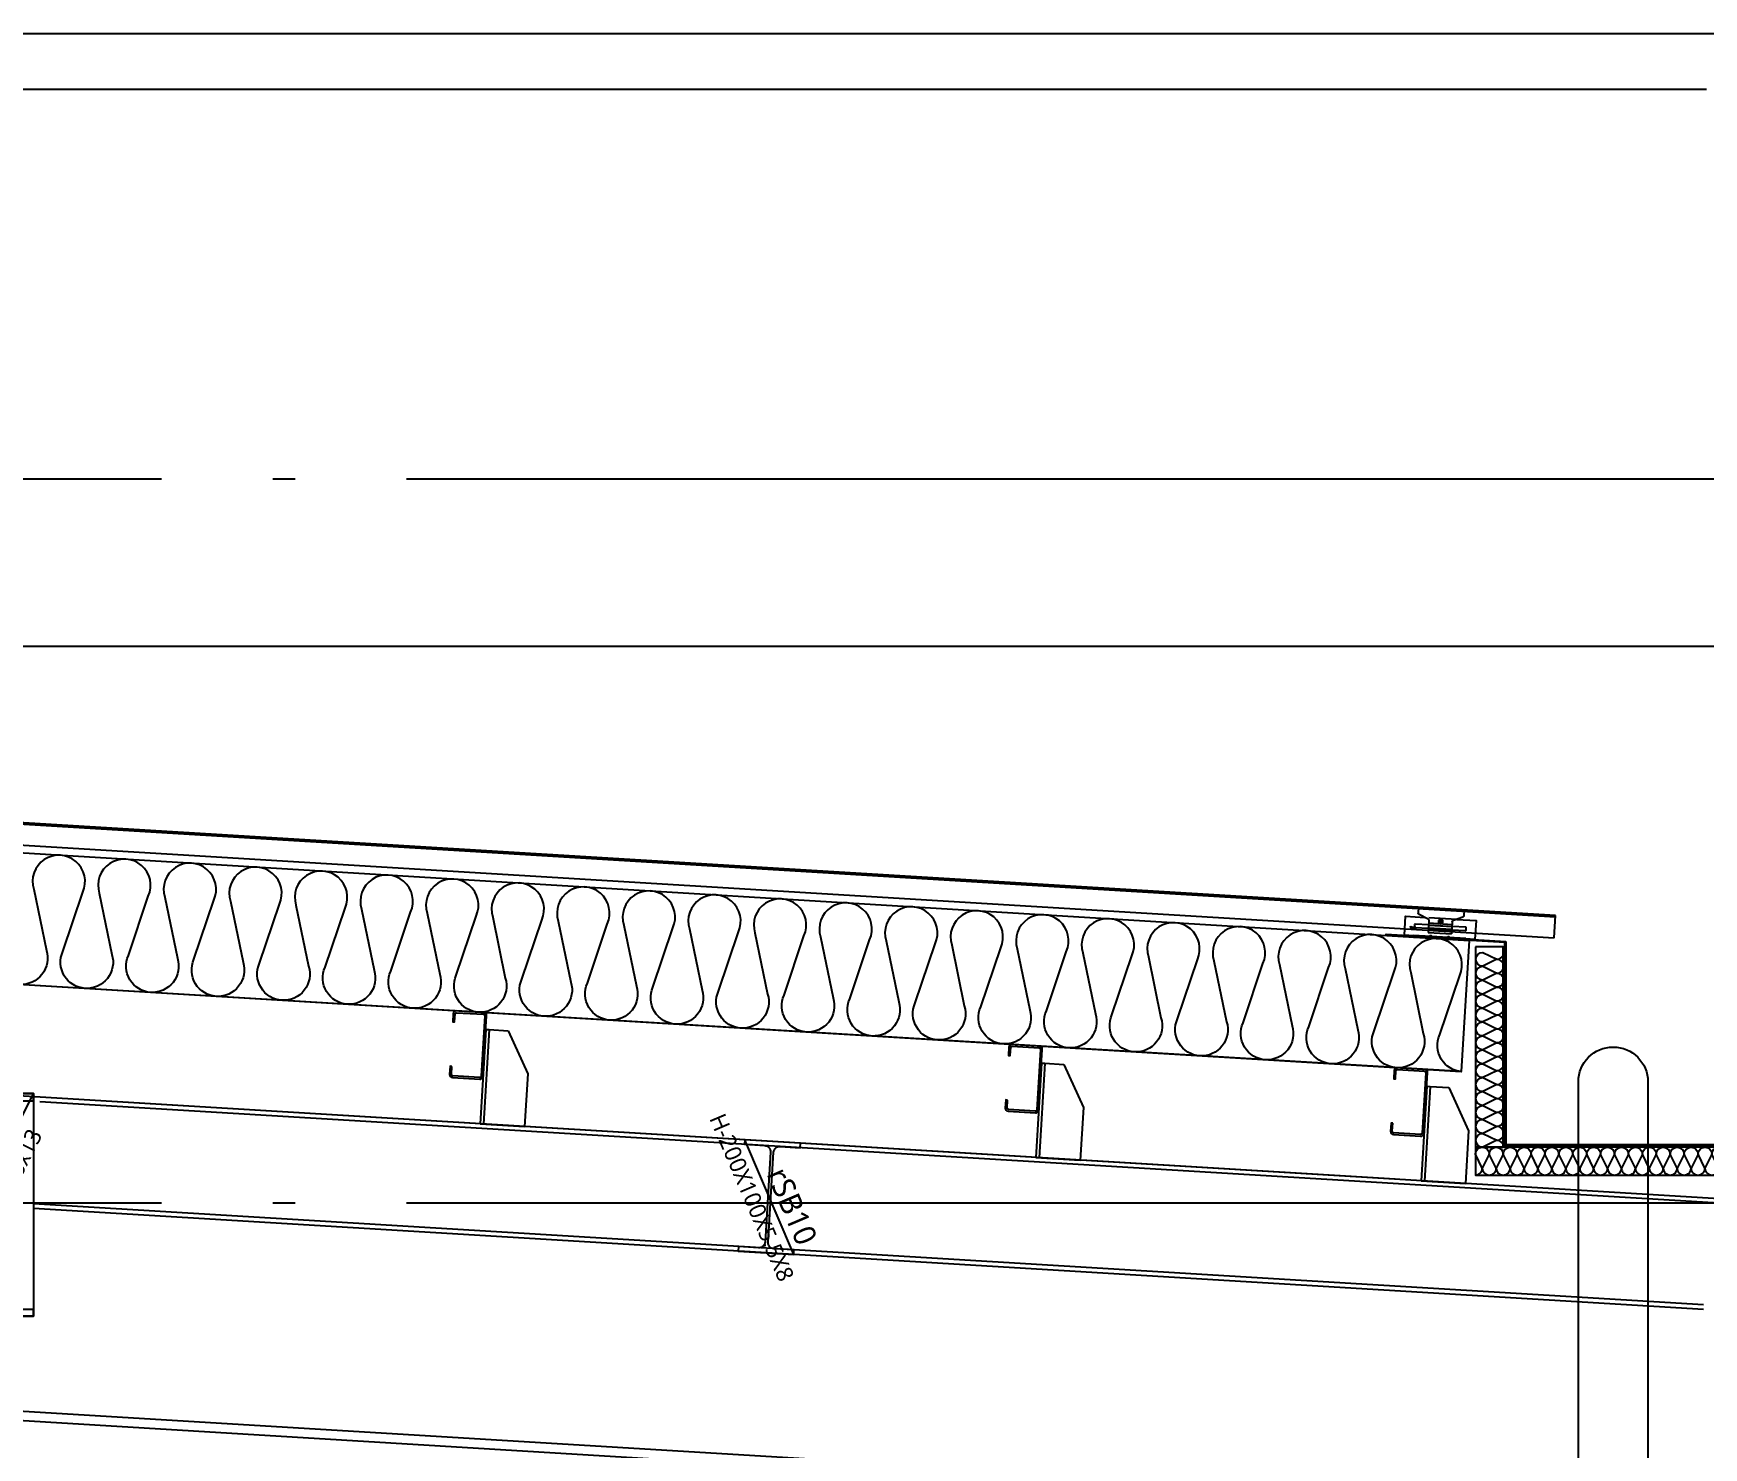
# Model space of a CAD drawing. Header units: millimetres. Extents: x 0 to 672800, y 0 to 118800.
# Drawn here: x 432750 to 435750, y 32004 to 34544 of the extents above; entities that cross this region are included whole.
import ezdxf
from ezdxf.enums import TextEntityAlignment as Align

# ---------------------------------------------------------------- set-up
doc = ezdxf.new("R2010")
doc.units = ezdxf.units.MM
doc.header["$LTSCALE"] = 200
doc.linetypes.add('CEN-GAUN', pattern=[32.2, 30, -1, 0.2, -1])
doc.linetypes.add('HIDDEN', pattern=[0.375, 0.25, -0.125])
doc.layers.get('DEFPOINTS').update_dxf_attribs({"color": 137})
for name, color, linetype in [('0-S-col', 4, 'Continuous'), ('01외벽패널', 3, 'Continuous'), ('09GIRDER', 2, 'Continuous'), ('6ELE', 6, 'Continuous'), ('8ELE', 8, 'Continuous'), ('A-ELE-9', 9, 'Continuous'), ('A-STL4', 4, 'Continuous'), ('CEN', 1, 'CEN-GAUN'), ('ELE', 7, 'Continuous'), ('ELE-6', 6, 'Continuous'), ('ELE-8', 8, 'Continuous'), ('HAT', 8, 'Continuous'), ('HAT-INS', 252, 'Continuous'), ('Insul', 252, 'Continuous'), ('PANEL', 6, 'Continuous'), ('S-253', 252, 'Continuous'), ('STEEL-E', 6, 'Continuous'), ('SYP_BOLT', 9, 'Continuous'), ('SYP_FLASHING', 5, 'Continuous'), ('SYP_INSUL', 252, 'Continuous'), ('SYP_WINDOW', 4, 'Continuous')]:
    doc.layers.add(name, color=color, linetype=linetype)
doc.styles.add('스타일1', font='malgun.ttf')

# ---------------------------------------------------------------- blocks, each defined once
blk = doc.blocks.new('*U280')
at = {"layer": 'HAT-INS'}
for points in [[(0, 0, 0.414214), (0.25, 0.25), (0, 0.75, -1), (0.5, 0.75), (0.25, 0.25, 0.414214), (0.5, 0)], [(0.5, 0, 0.414214), (0.75, 0.25), (0.5, 0.75, -1), (1, 0.75), (0.75, 0.25, 0.414214), (1, 0)], [(1, 0, 0.414214), (1.25, 0.25), (1, 0.75, -1), (1.5, 0.75), (1.25, 0.25, 0.414214), (1.5, 0)], [(1.5, 0, 0.414214), (1.75, 0.25), (1.5, 0.75, -1), (2, 0.75), (1.75, 0.25, 0.414214), (2, 0)], [(2, 0, 0.414214), (2.25, 0.25), (2, 0.75, -1), (2.5, 0.75), (2.25, 0.25, 0.414214), (2.5, 0)], [(2.5, 0, 0.414214), (2.75, 0.25), (2.5, 0.75, -1), (3, 0.75), (2.75, 0.25, 0.414214), (3, 0)], [(3, 0, 0.414214), (3.25, 0.25), (3, 0.75, -1), (3.5, 0.75), (3.25, 0.25, 0.414214), (3.5, 0)], [(3.5, 0, 0.414214), (3.75, 0.25), (3.5, 0.75, -1), (4, 0.75), (3.75, 0.25, 0.414214), (4, 0)], [(4, 0, 0.414214), (4.25, 0.25), (4, 0.75, -1), (4.5, 0.75), (4.25, 0.25, 0.414214), (4.5, 0)], [(4.5, 0, 0.414214), (4.75, 0.25), (4.5, 0.75, -1), (5, 0.75), (4.75, 0.25, 0.414214), (5, 0)], [(5, 0, 0.414214), (5.25, 0.25), (5, 0.75, -1), (5.5, 0.75), (5.25, 0.25, 0.414214), (5.5, 0)], [(5.5, 0, 0.414214), (5.75, 0.25), (5.5, 0.75, -1), (6, 0.75), (5.75, 0.25, 0.414214), (6, 0)], [(6, 0, 0.414214), (6.25, 0.25), (6, 0.75, -1), (6.5, 0.75), (6.25, 0.25, 0.414214), (6.5, 0)], [(6.5, 0, 0.414214), (6.75, 0.25), (6.5, 0.75, -1), (7, 0.75), (6.75, 0.25, 0.414214), (7, 0)]]:
    blk.add_lwpolyline(points, format="xyb", dxfattribs=at)
blk = doc.blocks.new('*U278')
at = {"layer": 'HAT-INS'}
for points in [[(0, 0, 0.414214), (0.25, 0.25), (0, 0.75, -1), (0.5, 0.75), (0.25, 0.25, 0.414214), (0.5, 0)], [(0.5, 0, 0.414214), (0.75, 0.25), (0.5, 0.75, -1), (1, 0.75), (0.75, 0.25, 0.414214), (1, 0)], [(1, 0, 0.414214), (1.25, 0.25), (1, 0.75, -1), (1.5, 0.75), (1.25, 0.25, 0.414214), (1.5, 0)], [(1.5, 0, 0.414214), (1.75, 0.25), (1.5, 0.75, -1), (2, 0.75), (1.75, 0.25, 0.414214), (2, 0)], [(2, 0, 0.414214), (2.25, 0.25), (2, 0.75, -1), (2.5, 0.75), (2.25, 0.25, 0.414214), (2.5, 0)], [(2.5, 0, 0.414214), (2.75, 0.25), (2.5, 0.75, -1), (3, 0.75), (2.75, 0.25, 0.414214), (3, 0)], [(3, 0, 0.414214), (3.25, 0.25), (3, 0.75, -1), (3.5, 0.75), (3.25, 0.25, 0.414214), (3.5, 0)], [(3.5, 0, 0.414214), (3.75, 0.25), (3.5, 0.75, -1), (4, 0.75), (3.75, 0.25, 0.414214), (4, 0)], [(4, 0, 0.414214), (4.25, 0.25), (4, 0.75, -1), (4.5, 0.75), (4.25, 0.25, 0.414214), (4.5, 0)], [(4.5, 0, 0.414214), (4.75, 0.25), (4.5, 0.75, -1), (5, 0.75), (4.75, 0.25, 0.414214), (5, 0)], [(5, 0, 0.414214), (5.25, 0.25), (5, 0.75, -1), (5.5, 0.75), (5.25, 0.25, 0.414214), (5.5, 0)], [(5.5, 0, 0.414214), (5.75, 0.25), (5.5, 0.75, -1), (6, 0.75), (5.75, 0.25, 0.414214), (6, 0)], [(6, 0, 0.414214), (6.25, 0.25), (6, 0.75, -1), (6.5, 0.75), (6.25, 0.25, 0.414214), (6.5, 0)], [(6.5, 0, 0.414214), (6.75, 0.25), (6.5, 0.75, -1), (7, 0.75), (6.75, 0.25, 0.414214), (7, 0)], [(7, 0, 0.414214), (7.25, 0.25), (7, 0.75, -1), (7.5, 0.75), (7.25, 0.25, 0.414214), (7.5, 0)], [(7.5, 0, 0.414214), (7.75, 0.25), (7.5, 0.75, -1), (8, 0.75), (7.75, 0.25, 0.414214), (8, 0)], [(8, 0, 0.414214), (8.25, 0.25), (8, 0.75, -1), (8.5, 0.75), (8.25, 0.25, 0.414214), (8.5, 0)], [(8.5, 0, 0.414214), (8.75, 0.25), (8.5, 0.75, -1), (9, 0.75), (8.75, 0.25, 0.414214), (9, 0)], [(9, 0, 0.414214), (9.25, 0.25), (9, 0.75, -1), (9.5, 0.75), (9.25, 0.25, 0.414214), (9.5, 0)], [(9.5, 0, 0.414214), (9.75, 0.25), (9.5, 0.75, -1), (10, 0.75), (9.75, 0.25, 0.414214), (10, 0)]]:
    blk.add_lwpolyline(points, format="xyb", dxfattribs=at)
blk = doc.blocks.new('RSBS')
at = {"layer": 'SYP_WINDOW', "color": 250}
for p, q in [((0, 0), (3, 3)), ((1, 0), (4, 3)), ((2, 0), (4.9, 3)), ((3, 0), (5.9, 3)), ((3.9, 0), (6.9, 3)), ((4.9, 0), (7.9, 3)), ((5.9, 0), (8.9, 3)), ((6.9, 0), (9.9, 3)), ((7.9, 0), (10.8, 3)), ((8.9, 0), (11.8, 3)), ((9.8, 0), (12.8, 3))]:
    blk.add_line(p, q, dxfattribs=at)
blk = doc.blocks.new('PURLIN-120x60')
at = {"layer": 'A-ELE-9', "linetype": 'ByBlock'}
for p, q in [((-40, 170), (-80, 95)), ((-6, 170), (-40, 170)), ((-6, 170), (-6, 0)), ((0, 170), (0, 0)), ((-80, 95), (-80, 0)), ((0, 0), (-80, 0))]:
    blk.add_line(p, q, dxfattribs=at)
at = {"layer": 'A-ELE-9'}
blk.add_line((0, 170), (-6, 170), dxfattribs=at)
at = {"layer": 'A-STL4'}
blk.add_lwpolyline([(56.8, 100), (60, 100), (60, 85.4, -0.414214), (54.6, 80), (5.5, 80, -0.414214), (0, 85.4), (0, 194.6, -0.414214), (5.5, 200), (54.6, 200, -0.414214), (60, 194.6), (60, 180), (56.8, 180), (56.8, 194.3, 0.414214), (54.3, 196.8), (5.8, 196.8, 0.414214), (3.2, 194.3), (3.2, 85.7, 0.414214), (5.8, 83.2), (54.3, 83.2, 0.414214), (56.8, 85.7)], format="xyb", close=True, dxfattribs=at)
blk = doc.blocks.new('stud-12')
at = {"layer": 'ELE-8'}
for p, q in [((29753.7, 200), (14794.6, 200)), ((29647, 0), (14806.7, 0))]:
    blk.add_line(p, q, dxfattribs=at)
at = {"rotation": 359.9999999996471}
for p, xscale in [((28000, 0), -0.9999999999999999), ((29000, 0), -0.9999999999999999), ((29693.3, 0), -1)]:
    blk.add_blockref('PURLIN-120x60', p, dxfattribs=dict(at, xscale=xscale))
blk = doc.blocks.new('클립-2')
at = {"layer": 'SYP_BOLT', "color": 251}
for p, q in [((-41, 52.2), (41, 52.2)), ((-41, 52.2), (-41, 42.1)), ((-39.2, 39.4), (-22.8, 32)), ((22.8, 32), (39.2, 39.4)), ((41, 52.2), (41, 42.1)), ((-34.5, 0), (-34.5, 1.2)), ((-28.5, 0), (-28.5, 1.2)), ((-21, 29.3), (-21, 8.2)), ((21, 8.2), (-21, 8.2)), ((-3.5, 8.2), (-3.5, 8.2)), ((-3.5, 0), (-3.5, 1.2)), ((-0.5, 8.2), (-0.5, 8.2)), ((2.5, 8.2), (2.5, 8.2)), ((2.5, 0), (2.5, 1.2)), ((21, 29.3), (21, 8.2)), ((28.5, 0), (28.5, 1.2)), ((34.5, 0), (34.5, 1.2))]:
    blk.add_line(p, q, dxfattribs=at)
for points in [[(-28.6, 34.6), (-63.5, 34.6), (-63.5, 0.6), (-47, 0.6)], [(47, 0.6), (63.5, 0.6), (63.5, 34.6), (28.6, 34.6)], [(-21, 20.6), (21, 20.6)], [(21, 16.6), (-21, 16.6)]]:
    blk.add_lwpolyline(points, dxfattribs=at)
at = {"layer": 'SYP_BOLT', "color": 251, "linetype": 'HIDDEN'}
for points in [[(-28.6, 34.6), (28.6, 34.6)], [(-21, 24.6), (21, 24.6)], [(21, 21.6), (-21, 21.6)], [(21, 15.6), (-21, 15.6)], [(21, 12.6), (-21, 12.6)]]:
    blk.add_lwpolyline(points, dxfattribs=at)
at = {"layer": 'SYP_BOLT', "color": 251}
blk.add_lwpolyline([(-47, 1.2), (47, 1.2), (47, 0), (-47, 0)], close=True, dxfattribs=at)
for points in [[(-21, 15.6), (-45.5, 15.6, -0.414214), (-46.5, 16.6), (-46.5, 20.6, -0.414214), (-45.5, 21.6), (-21, 21.6)], [(-18, 1.2), (-18, 1.2, -0.414214), (-17, 2.2), (-15, 2.2, -0.414214), (-14, 1.2), (-14, 1.2)], [(14, 1.2), (14, 1.2, -0.414214), (15, 2.2), (17, 2.2, -0.414214), (18, 1.2), (18, 1.2)], [(21, 21.6), (45.5, 21.6, -0.414214), (46.5, 20.6), (46.5, 16.6, -0.414214), (45.5, 15.6), (21, 15.6)]]:
    blk.add_lwpolyline(points, format="xyb", dxfattribs=at)
for radius in [4, 2]:
    blk.add_circle((0, 29.1), radius, dxfattribs=at)
for centre, start, end in [((-38, 42.1), 180, 245.7723), ((-24, 29.3), 0, 65.7723), ((24, 29.3), 114.2277, 180), ((38, 42.1), 294.2277, 0)]:
    blk.add_arc(centre, 3, start, end, dxfattribs=at)
blk = doc.blocks.new('*U463')
for p, q in [((80, 387), (0, 387)), ((96, 371), (96, 29)), ((104, 371), (104, 29)), ((120, 387), (200, 387)), ((80, 13), (0, 13)), ((120, 13), (200, 13))]:
    blk.add_line(p, q)
for points in [[(200, 387), (200, 400), (0, 400), (0, 387)], [(0, 13), (0, 0), (200, 0), (200, 13)]]:
    blk.add_lwpolyline(points)
for centre, start, end in [((80, 371), 0, 90), ((120, 371), 90, 180), ((80, 29), 270, 0), ((120, 29), 180, 270)]:
    blk.add_arc(centre, 16, start, end)
blk = doc.blocks.new('SG-rSB11')
at = {"layer": 'DEFPOINTS'}
blk.add_line((-100, -400), (100, 0), dxfattribs=at)
blk.add_lwpolyline([(-100, 0), (100, 0), (100, -400), (-100, -400)], close=True, dxfattribs=at)
at = {"layer": '09GIRDER'}
blk.add_blockref('*U463', (-100, -400), dxfattribs=at)
at = {"layer": 'DEFPOINTS', "style": '스타일1'}
for s, height, p in [('H-400x200x8x13', 30, (35.1, -203.1)), ('rSB11', 40, (-77.4, -283.2, 0))]:
    blk.add_text(s, height=height, rotation=63.3193, dxfattribs=at).set_placement(p, align=Align.MIDDLE_CENTER)
blk = doc.blocks.new('DRAIN')
at = {"layer": 'ELE', "elevation": 0}
blk.add_lwpolyline([(1075, 300), (1075, 6517.5, 1), (950, 6517.5), (950, 300)], format="xyb", dxfattribs=at)

msp = doc.modelspace()

# ---------------------------------------------------------------- linework, layer by layer
at = {"layer": '0-S-col', "color": 8}
for p, q in [((435750, 31886.7), (423050, 32654.6)), ((435767.5, 32443.6), (432761.1, 32625.4)), ((435750, 32260.4), (432750, 32441.8)), ((435750, 32252.3), (432750, 32433.7))]:
    msp.add_line(p, q, dxfattribs=at)
at = {"layer": '01외벽패널'}
msp.add_lwpolyline([(414400, 34180.4), (435328.9, 32915), (435314.7, 32679.4), (414400, 33944)], dxfattribs=at)
at = {"layer": '6ELE'}
msp.add_line((392385, 34543.6), (436365, 34543.6), dxfattribs=at)
at = {"layer": '8ELE'}
for p, q in [((392980, 34443.6), (435755, 34443.6)), ((427480.2, 33443.6), (435800, 33443.6))]:
    msp.add_line(p, q, dxfattribs=at)
at = {"layer": 'CEN'}
for p, q in [((381900, 34543.6), (446900, 34543.6)), ((381900, 33743.6), (446900, 33743.6)), ((381900, 32443.6), (446900, 32443.6))]:
    msp.add_line(p, q, dxfattribs=at)
at = {"layer": 'DEFPOINTS'}
msp.add_line((434115.5, 32351.2), (434027.8, 32556.8), dxfattribs=at)
msp.add_lwpolyline([(434115.5, 32351.2), (434116, 32359.2), (434079.8, 32361.3, -0.414214), (434069.5, 32373), (434079.3, 32534.7, -0.414214), (434090.9, 32545), (434127.1, 32542.8), (434127.6, 32550.8), (434027.8, 32556.8), (434027.3, 32548.9), (434063.5, 32546.7, -0.414214), (434073.8, 32535), (434064, 32373.3, -0.414214), (434052.4, 32363), (434016.2, 32365.2), (434015.7, 32357.2)], format="xyb", close=True, dxfattribs=at)
at = {"layer": 'ELE-6'}
msp.add_lwpolyline([(414400, 34194.5), (435481.6, 32919.8), (435483.9, 32959.7), (414400, 34234.5)], dxfattribs=at)
at = {"layer": 'Insul'}
msp.add_lwpolyline([(435316.3, 32679.3, -0.524856), (435276.1, 32745.8), (435311.9, 32851.9, 1.449198), (435223.8, 32857.2), (435246.4, 32747.6, -0.524856), (435198.5, 32686.4, -0.524856), (435158.3, 32752.9), (435194.1, 32859, 1.449198), (435106, 32864.4), (435128.7, 32754.7, -0.524856), (435080.7, 32693.5, -0.524856), (435040.6, 32760), (435076.3, 32866.2, 1.449198), (434988.2, 32871.5), (435010.9, 32761.8, -0.524856), (434963, 32700.7, -0.524856), (434922.8, 32767.2), (434958.5, 32873.3, 1.449198), (434870.4, 32878.6), (434893.1, 32769, -0.524856), (434845.2, 32707.8, -0.524856), (434805, 32774.3), (434840.7, 32880.4, 1.449198), (434752.6, 32885.7), (434775.3, 32776.1, -0.524856), (434727.4, 32714.9, -0.524856), (434687.2, 32781.4), (434722.9, 32887.5, 1.449198), (434634.8, 32892.9), (434657.5, 32783.2, -0.524856), (434609.6, 32722, -0.524856), (434569.4, 32788.5), (434605.2, 32894.7, 1.449198), (434517, 32900), (434539.7, 32790.3, -0.524856), (434491.8, 32729.1, -0.524856), (434451.6, 32795.7), (434487.4, 32901.8, 1.449198), (434399.3, 32907.1), (434421.9, 32797.4, -0.524856), (434374, 32736.3, -0.524856), (434333.8, 32802.8), (434369.6, 32908.9, 1.449198), (434281.5, 32914.2), (434304.2, 32804.6, -0.524856), (434256.3, 32743.4, -0.524856), (434216.1, 32809.9), (434251.8, 32916, 1.449198), (434163.7, 32921.3), (434186.4, 32811.7, -0.524856), (434138.5, 32750.5, -0.524856), (434098.3, 32817), (434134, 32923.1, 1.449198), (434045.9, 32928.5), (434068.6, 32818.8, -0.524856), (434020.7, 32757.6, -0.524856), (433980.5, 32824.1), (434016.2, 32930.3, 1.449198), (433928.1, 32935.6), (433950.8, 32825.9, -0.524856), (433902.9, 32764.8, -0.524856), (433862.7, 32831.3), (433898.4, 32937.4, 1.449198), (433810.3, 32942.7), (433833, 32833.1, -0.524856), (433785.1, 32771.9, -0.524856), (433744.9, 32838.4), (433780.7, 32944.5, 1.449198), (433692.6, 32949.8), (433715.2, 32840.2, -0.524856), (433667.3, 32779, -0.524856), (433627.1, 32845.5), (433662.9, 32951.6, 1.449198), (433574.8, 32957), (433597.5, 32847.3, -0.524856), (433549.5, 32786.1, -0.524856), (433509.4, 32852.6), (433545.1, 32958.8, 1.449198), (433457, 32964.1), (433479.7, 32854.4, -0.524856), (433431.8, 32793.2, -0.524856), (433391.6, 32859.7), (433427.3, 32965.9, 1.449198), (433339.2, 32971.2), (433361.9, 32861.5, -0.524856), (433314, 32800.4, -0.524856), (433273.8, 32866.9), (433309.5, 32973, 1.449198), (433221.4, 32978.3), (433244.1, 32868.7, -0.524856), (433196.2, 32807.5, -0.524856), (433156, 32874), (433191.7, 32980.1, 1.449198), (433103.6, 32985.4), (433126.3, 32875.8, -0.524856), (433078.4, 32814.6, -0.524856), (433038.2, 32881.1), (433073.9, 32987.2, 1.449198), (432985.8, 32992.6), (433008.5, 32882.9, -0.524856), (432960.6, 32821.7, -0.524856), (432920.4, 32888.2), (432956.2, 32994.4, 1.449198), (432868.1, 32999.7), (432890.7, 32890, -0.524856), (432842.8, 32828.9, -0.524856), (432802.6, 32895.4), (432838.4, 33001.5, 1.449198), (432750.3, 33006.8), (432773, 32897.2, -0.524856), (432725, 32836, -0.524856)], format="xyb", dxfattribs=at)
at = {"layer": 'PANEL', "ltscale": 3}
for points in [[(435340, 32903.6), (435340, 32543.6), (435390, 32543.6), (435390, 32903.6)], [(435850, 32543.6), (435340, 32543.6), (435340, 32493.6), (435850, 32493.6)]]:
    msp.add_lwpolyline(points, close=True, dxfattribs=at)
at = {"layer": 'STEEL-E'}
for p, q in [((435900, 32443.6), (414400, 33743.6)), ((435750, 31869.6), (423050, 32637.6))]:
    msp.add_line(p, q, dxfattribs=at)
at = {"layer": 'SYP_FLASHING'}
msp.add_lwpolyline([(435395, 32913), (435395, 32548.6), (435795, 32548.6), (435795, 32934.7), (435797, 32934.7), (435797, 32546.6), (435393, 32546.6), (435393, 32911.1), (435179.9, 32924), (435180, 32926)], close=True, dxfattribs=at)
at = {"layer": 'SYP_INSUL'}
msp.add_line((435483.7, 32956.7), (414400, 34231.5), dxfattribs=at)

# ---------------------------------------------------------------- block references
at = {"layer": 'HAT', "xscale": -1}
msp.add_blockref('DRAIN', (436600, 26143.6), dxfattribs=at)
at = {"layer": 'HAT-INS', "xscale": 50.00000000000009, "yscale": 50.00000000000009, "zscale": 50.00000000000009, "rotation": 90}
msp.add_blockref('*U280', (435391, 32543.6), dxfattribs=at)
at = {"layer": 'HAT-INS', "xscale": 50, "yscale": 50, "zscale": 50}
msp.add_blockref('*U278', (435340, 32493.6), dxfattribs=at)
at = {"layer": 'PANEL', "rotation": 356.5398167710138}
msp.add_blockref('stud-12', (405603.2, 34275.5), dxfattribs=at)
at = {"layer": 'S-253'}
msp.add_blockref('SG-rSB11', (432650, 32640.1), dxfattribs=at)
at = {"layer": 'SYP_BOLT', "xscale": -1, "rotation": 356.5398167710065}
msp.add_blockref('클립-2', (435275.9, 32920), dxfattribs=at)
at = {"layer": 'SYP_WINDOW', "color": 251, "xscale": -1}
for p, rotation in [((435233.9, 32919.7), 356.5392236333929), ((435234.9, 32935.8), 355.2137113700072), ((435293.8, 32916.1), 356.5392236333929), ((435294.7, 32930.8), 355.2137113700072)]:
    msp.add_blockref('RSBS', p, dxfattribs=dict(at, rotation=rotation))

# ---------------------------------------------------------------- texts
at = {"layer": 'DEFPOINTS', "style": '스타일1'}
for s, height, p in [('H-200X100X5.5X8', 30, (434040.4, 32453.5)), ('rSB10', 40, (434112.8, 32437.8, 0))]:
    msp.add_text(s, height=height, rotation=293.1049, dxfattribs=at).set_placement(p, align=Align.MIDDLE_CENTER)

doc.saveas('drawing.dxf')
